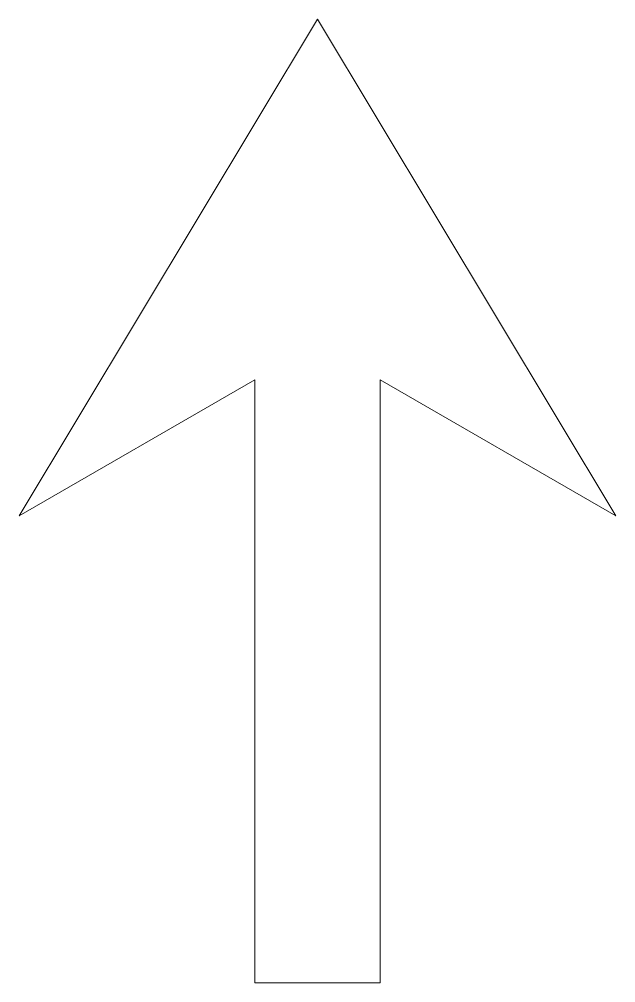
# Model space of a CAD drawing. Header units: millimetres. Extents: x 2465 to 2940, y 1645 to 2412.
import ezdxf

# ---------------------------------------------------------------- set-up
doc = ezdxf.new("R2010")
doc.units = ezdxf.units.MM
doc.layers.add('A-DETL-MBND', color=5, linetype='Continuous', lineweight=9)

msp = doc.modelspace()

# ---------------------------------------------------------------- linework, layer by layer
at = {"layer": 'A-DETL-MBND'}
for p, q in [((2464.87, 2016.93), (2702.43, 2412.3)), ((2702.43, 2412.3), (2939.99, 2016.93)), ((2652.43, 2125.22), (2464.87, 2016.93)), ((2652.43, 1645.22), (2652.43, 2125.22)), ((2939.99, 2016.93), (2752.43, 2125.22)), ((2752.43, 2125.22), (2752.43, 1645.22)), ((2752.43, 1645.22), (2652.43, 1645.22))]:
    msp.add_line(p, q, dxfattribs=at)

doc.saveas('drawing.dxf')
